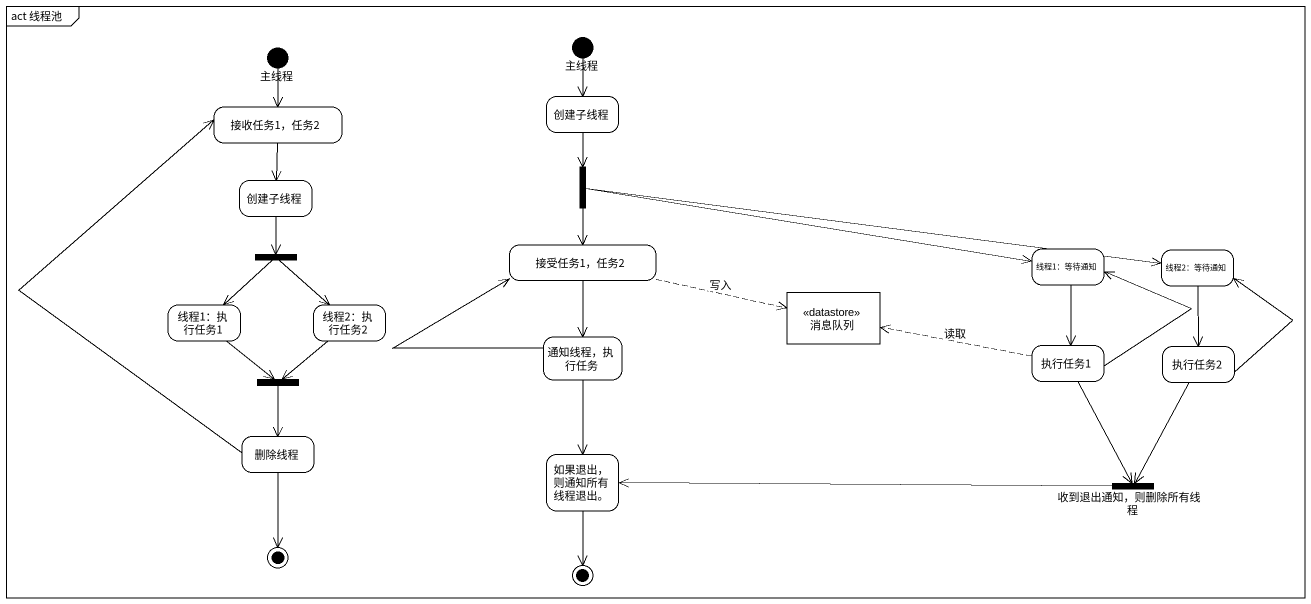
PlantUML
@startuml
mainframe act 线程池
hide empty description
state 主线程 <<start>>
state "主线程" as 主线程_2 <<start>>
state 创建子线程
state "接收任务1，任务2" as 接收任务1_任务2
state "创建子线程" as 创建子线程_2
state fork1 <<fork>>
state "接受任务1，任务2" as 接受任务1_任务2
state fork2 <<fork>>
state "线程1：等待通知" as 线程1_等待通知
state "线程2：等待通知" as 线程2_等待通知
state "线程1：执行任务1" as 线程1_执行任务1
state "线程2：执行任务2" as 线程2_执行任务2
state "通知线程，执行任务" as 通知线程_执行任务
state 消息队列 <<datastore>>
state fork3 <<join>>
state 执行任务1
state 执行任务2
state 删除线程
state "如果退出，则通知所有线程退出。" as 如果退出_则通知所有线程退出
state "收到退出通知，则删除所有线程" as 收到退出通知_则删除所有线程 <<join>>
state final1 <<end>>
state final2 <<end>>
主线程 --> 接收任务1_任务2
主线程_2 --> 创建子线程
创建子线程 --> fork1
接收任务1_任务2 --> 创建子线程_2
创建子线程_2 --> fork2
fork1 --> 接受任务1_任务2
fork1 -right-> 线程1_等待通知
fork1 -right-> 线程2_等待通知
接受任务1_任务2 --> 通知线程_执行任务
接受任务1_任务2 -right[dashed]-> 消息队列 : 写入
fork2 --> 线程1_执行任务1
fork2 --> 线程2_执行任务2
线程1_等待通知 --> 执行任务1
线程2_等待通知 --> 执行任务2
线程1_执行任务1 --> fork3
线程2_执行任务2 --> fork3
通知线程_执行任务 -up-> 接受任务1_任务2
通知线程_执行任务 --> 如果退出_则通知所有线程退出
fork3 --> 删除线程
执行任务1 -up-> 线程1_等待通知
执行任务1 -left[dashed]-> 消息队列 : 读取
执行任务1 --> 收到退出通知_则删除所有线程
执行任务2 -up-> 线程2_等待通知
执行任务2 --> 收到退出通知_则删除所有线程
删除线程 -up-> 接收任务1_任务2
删除线程 --> final1
如果退出_则通知所有线程退出 --> final2
收到退出通知_则删除所有线程 -left-> 如果退出_则通知所有线程退出
@enduml
